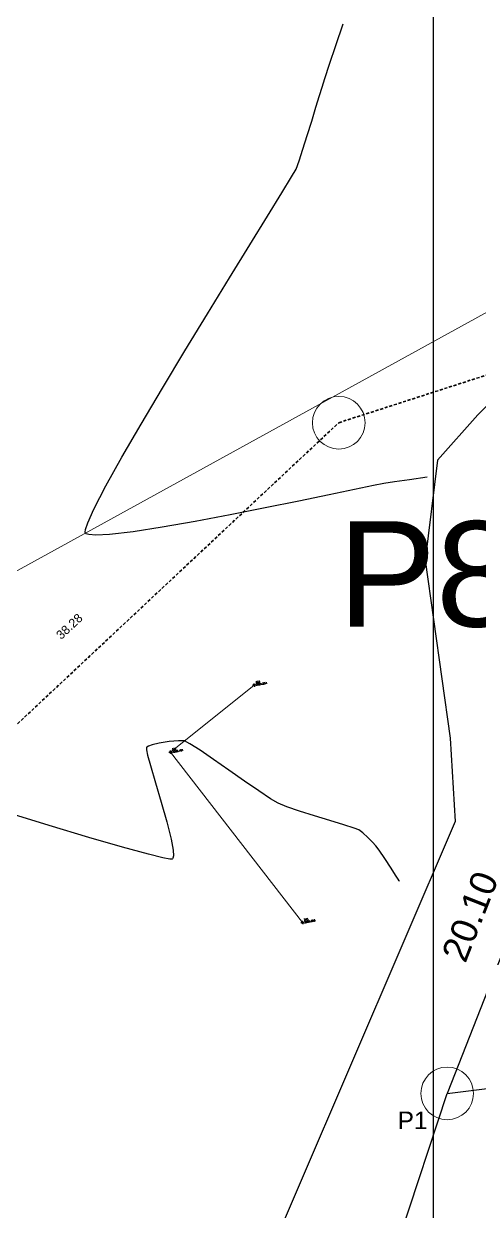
# Model space of a CAD drawing. Header units: millimetres. Extents: x 736950 to 738835, y 8500595 to 8502131.
# Drawn here: x 737976.7 to 738002.6, y 8501223.5 to 8501291.2 of the extents above; entities that cross this region are included whole.
import ezdxf
from ezdxf.enums import TextEntityAlignment as Align

# ---------------------------------------------------------------- set-up
doc = ezdxf.new("R2010")
doc.units = ezdxf.units.MM
doc.linetypes.add('DASHED', pattern=[0.75, 0.5, -0.25])
for name, color, linetype, lineweight in [('CONT-MJR', 80, 'Continuous', 30), ('COTAS', 40, 'Continuous', 5), ('CUADROS', 9, 'Continuous', 20), ('otros', 4, 'Continuous', 5), ('PERIMETRO', 7, 'Continuous', 35), ('pista', 251, 'Continuous', 5), ('saiwite', 5, 'Continuous', 5)]:
    doc.layers.add(name, color=color, linetype=linetype, lineweight=lineweight)
doc.layers.add('Cuadricula Coordenadas', color=5, linetype='Continuous')
doc.styles.add('5mm', font='arial.ttf', dxfattribs={"height": 3})
doc.styles.add('COTAS', font='arial.ttf')
doc.styles.add('CUADROS', font='arial.ttf')
doc.dimstyles.new('Copy of GenDist', dxfattribs={"dimtxt": 0.5, "dimasz": 2, "dimexe": 0.18, "dimexo": 0.0625, "dimgap": 1, "dimtad": 2, "dimzin": 1, "dimdsep": 46, "dimtxsty": 'COTAS', "dimcen": 0.09, "dimse1": 1, "dimse2": 1, "dimsd1": 1, "dimsd2": 1, "dimadec": 0, "dimazin": 0, "dimtfac": 1, "dimtofl": 0, "dimtmove": 0, "dimatfit": 3, "dimfxl": 1, "dimtolj": 1, "dimtzin": 0, "dimarcsym": 0})
doc.dimstyles.new('GenDist', dxfattribs={"dimtxt": 1.5, "dimasz": 2, "dimexe": 0.18, "dimexo": 0.0625, "dimgap": 1, "dimtad": 2, "dimzin": 1, "dimdsep": 46, "dimtxsty": 'COTAS', "dimcen": 0.09, "dimse1": 1, "dimse2": 1, "dimsd1": 1, "dimsd2": 1, "dimadec": 0, "dimazin": 0, "dimtfac": 1, "dimtofl": 0, "dimtmove": 0, "dimatfit": 3, "dimfxl": 1, "dimtolj": 1, "dimtzin": 0, "dimarcsym": 0})

# ---------------------------------------------------------------- blocks, each defined once
blk = doc.blocks.new('*D62')
at = {"layer": 'Defpoints', "color": 0, "transparency": 16777216}
for p in [(738029.5888255009, 8501233.812671212), (738029.7039535842, 8501232.892706668), (738000.7890900598, 8501230.208555859)]:
    blk.add_point(p, dxfattribs=at)
at = {"layer": 'COTAS', "color": 0, "transparency": 16777216, "insert": (738015.6194335412, 8501229.35047952), "char_height": 1.5, "attachment_point": 5, "rotation": 7.133142336630644, "style": 'COTAS'}
blk.add_mtext('\\A1;29.02', dxfattribs=at)
blk = doc.blocks.new('*D70')
at = {"layer": 'Defpoints', "color": 0, "transparency": 16777216}
for p in [(738008.1439534305, 8501248.915011689), (738000.1318112784, 8501230.46697978), (738000.7890900592, 8501230.20855586)]:
    blk.add_point(p, dxfattribs=at)
at = {"layer": 'COTAS', "color": 0, "transparency": 16777216, "insert": (738002.0963756731, 8501240.289663095), "char_height": 1.5, "attachment_point": 5, "rotation": 68.53661420909644, "style": 'COTAS'}
blk.add_mtext('\\A1;20.10', dxfattribs=at)
blk = doc.blocks.new('*D156')
at = {"layer": 'Defpoints', "color": 0, "transparency": 16777216}
for p in [(737994.0800264431, 8501268.986217007), (737994.608746178, 8501268.421881562), (737966.6724460353, 8501242.248666123)]:
    blk.add_point(p, dxfattribs=at)
at = {"layer": 'COTAS', "color": 0, "transparency": 16777216, "insert": (737979.2535155998, 8501256.815791108), "char_height": 0.5, "attachment_point": 5, "rotation": 43.13375550846872, "style": 'COTAS'}
blk.add_mtext('\\A1;38.28', dxfattribs=at)
blk = doc.blocks.new('*D157')
at = {"layer": 'Defpoints', "color": 0, "transparency": 16777216}
for p in [(738169.4913260904, 8501325.639625942), (738169.7309229737, 8501324.89666196), (737994.6087461784, 8501268.421881562)]:
    blk.add_point(p, dxfattribs=at)
at = {"layer": 'COTAS', "color": 0, "transparency": 16777216, "insert": (738081.5449616266, 8501298.596935092), "char_height": 0.5, "attachment_point": 5, "rotation": 17.873882615968956, "style": 'COTAS'}
blk.add_mtext('\\A1;184.00', dxfattribs=at)

msp = doc.modelspace()

# ---------------------------------------------------------------- hatches: boundary and pattern name
at = {"layer": 'pista'}
h = msp.add_hatch(dxfattribs=at)
h.set_pattern_fill('HONEY', color=256, scale=3, angle=9.94991650582834, style=0)
h.set_pattern_definition([(9.94991650582834, (1479841.21072825, -18.49207214638591), (0.4979252195647159, 0.4170677100899267), [0.375, -0.75]), (129.9499165058283, (1479841.21072825, -18.49207214638591), (-0.6101538418184378, 0.222682034283025), [0.3749999999999999, -0.7499999999999998]), (69.94991650582834, (1479841.21072825, -18.49207214638591), (-0.112228622253722, 0.6397497443729518), [-0.75, 0.375])])
h.paths.add_polyline_path([(737744.7999806425, 8501250.923935566), (737743.4751223363, 8501250.754223157), (737756.465848178, 8501242.026572531), (737763.5739612179, 8501242.006896213), (737770.002546867, 8501243.455222024), (737769.8468594846, 8501244.342704736), (737763.4750639071, 8501242.907173423), (737756.7405500773, 8501242.925815564)])
h.paths.add_polyline_path([(737794.2809870465, 8501256.017245878), (737809.7820272583, 8501263.709828075), (737823.391616501, 8501273.483615467), (737837.0791595323, 8501280.557800073), (737851.5530432165, 8501285.77819753), (737870.8510758049, 8501293.050216693, -0.9976846880626209), (737871.0089264096, 8501292.63424804), (737865.2748787645, 8501289.581801567, 0.7845063948290762), (737866.1540430214, 8501286.121818589), (737883.2588851704, 8501291.348365877), (737897.4188924351, 8501296.516943583), (737903.2981396064, 8501301.44146652, -0.5512150924587264), (737904.1219025984, 8501301.177325813), (737906.855912117, 8501297.98174819, 0.5618964424650519), (737910.2738656431, 8501298.536066804), (737914.22079628, 8501308.558674501), (737925.6412323939, 8501300.72656757, 0.340189525830376), (737928.7023693406, 8501300.894137181), (737936.9171069289, 8501306.117412793, -0.358727273887905), (737938.1716059428, 8501305.962964654), (737943.1732157968, 8501301.051021611, 0.3417074120720416), (737946.0555081918, 8501300.709858142), (737955.8779356404, 8501307.072689936), (737971.8320576148, 8501314.464803053), (737988.5677626224, 8501323.411181662), (738023.1375471824, 8501336.282937778), (738044.4246208373, 8501357.728329657), (738061.4456776979, 8501362.208386911), (738078.9085143938, 8501363.070318012), (738112.0997810266, 8501372.051506756), (738118.6561313582, 8501373.365123207), (738128.3493353954, 8501376.976906104), (738155.2251721952, 8501366.826195797), (738176.6167526407, 8501363.543890122), (738193.8053773039, 8501353.328603027), (738204.7313956148, 8501340.877429372), (738207.705198212, 8501335.751671141), (738214.35685511, 8501331.742925933), (738229.9282901662, 8501313.374534177), (738233.5603594936, 8501308.186787868), (738234.53883727, 8501308.358438132), (738230.6417003467, 8501313.924784988), (738214.9478837823, 8501332.43754055), (738208.3676942562, 8501336.403214611), (738205.4657963786, 8501341.405035153), (738194.387784551, 8501354.029418997), (738176.9261677533, 8501364.406946706), (738155.4549153853, 8501367.70147717), (738128.3514754312, 8501377.93815071), (738118.4090486554, 8501374.233504975), (738111.8936108743, 8501372.928085677), (738078.7671659255, 8501363.964436961), (738061.3074614278, 8501363.102660457), (738043.958527311, 8501358.536303693), (738022.6381405202, 8501337.057350922), (737988.196920163, 8501324.233464561), (737971.4304040315, 8501315.270615296), (737955.4419368334, 8501307.862588815), (737945.5806043665, 8501301.47455489, -0.3391433520832071), (737943.8038299843, 8501301.693147572), (737938.8116631231, 8501306.59581691, 0.3560082385246841), (737936.4342009705, 8501306.876887502), (737928.158540546, 8501301.61487459, -0.3502196171718997), (737926.1502499409, 8501301.468794718), (737914.5128481541, 8501309.44969617, 0.4302069892023044), (737913.4330382891, 8501309.014522241), (737909.4507249827, 8501298.90206584, -0.5704007069138802), (737907.5397775185, 8501298.566836312), (737904.9064502402, 8501301.644734057, 0.4931454261128044), (737902.7202336333, 8501302.131411942), (737896.9620044216, 8501297.308254998), (737882.9728831241, 8501292.20205278), (737866.0373022418, 8501287.027224885, -0.7384715771871906), (737865.6977918843, 8501288.787355538), (737871.5108758068, 8501291.881875956, 0.9119586051647783), (737870.5337161538, 8501293.892406015), (737851.2416702455, 8501286.62264278), (737836.7183275839, 8501281.384406622), (737822.9200107896, 8501274.252970394), (737809.3164408724, 8501264.483505804), (737793.8201376351, 8501256.79327439), (737778.9884914039, 8501246.402265295), (737769.846859484, 8501244.34270474), (737770.0025468671, 8501243.455222024), (737779.3594973255, 8501245.563292695)])
h.paths.add_polyline_path([(738260.5182952256, 8501271.251537092), (738234.538837269, 8501308.358438132), (738233.56035949, 8501308.186787868), (738259.6897886079, 8501270.86568047), (738269.3749442189, 8501234.589470252), (738274.5057655985, 8501215.583008338), (738279.7983711922, 8501189.602392923), (738280.7089290785, 8501189.641305126), (738275.382018582, 8501215.790318219), (738270.2441657205, 8501234.822827347)])

# ---------------------------------------------------------------- linework, layer by layer
at = {"flags": 128}
for points, elevation in [([(738030.8396443969, 8501276.577059833), (738006.8866294394, 8501273.186901364), (738002.5324350423, 8501268.866879543), (738000.2453062437, 8501266.297360843), (737999.5305788356, 8501260.587317174), (738000.9600336516, 8501250.451990865), (738001.242830539, 8501245.695179265), (737989.3094694354, 8501217.888659943)], 3580.605), ([(738000.7890900598, 8501230.208555857), (738029.588825501, 8501233.812671212), (738034.6118403093, 8501243.19169271), (738046.4058552769, 8501247.91959414), (738043.6240509739, 8501267.757492185), (738031.1711735048, 8501270.275454208), (738021.2279403642, 8501269.844095064), (738013.0310546942, 8501265.938531045), (738009.7742753145, 8501257.944618355), (738008.1439534305, 8501248.915011689), (738000.7890900598, 8501230.208555857)], 3586.392), ([(737995.4290448043, 8501213.941976836), (738000.7890900598, 8501230.208555857)], 3587.51)]:
    msp.add_lwpolyline(points, dxfattribs=dict(at, elevation=elevation))
at = {"linetype": 'Continuous', "extrusion": (0.9849591664230046, 0.172787269436437, 0)}
for points, elevation in [([(8245872.392062788, 0), (8245872.192062789, 0)], 2195798.182162655), ([(8245869.450062787, 0), (8245869.250062788, 0)], 2195792.827162655), ([(8245858.590062788, 0), (8245858.390062789, 0)], 2195798.553162654)]:
    msp.add_lwpolyline(points, dxfattribs=dict(at, elevation=elevation))
at = {"linetype": 'Continuous', "extrusion": (-0.172787269436437, 0.9849591664230046, 0)}
for points, elevation in [([(-2195798.282162655, 0), (-2195798.082162654, 0)], 8245872.292062786), ([(-2195792.927162654, 0), (-2195792.727162655, 0)], 8245869.350062788), ([(-2195798.653162654, 0), (-2195798.453162654, 0)], 8245858.490062788)]:
    msp.add_lwpolyline(points, dxfattribs=dict(at, elevation=elevation))
at = {"linetype": 'Continuous'}
for centre in [(737989.789668974, 8501253.47135009), (737985.0235527843, 8501249.648324396), (737992.5398987173, 8501239.941047754)]:
    msp.add_circle(centre, 0.05, dxfattribs=at)
at = {"layer": 'CONT-MJR'}
for points, elevation in [([(737994.4381414882, 8501289.922695812), (737994.8519868868, 8501291.15385314)], 3580), ([(737994.0845800452, 8501288.849450106), (737994.4381414882, 8501289.922695812)], 3580), ([(737993.816291325, 8501288.027318038), (737994.0845800452, 8501288.849450106)], 3580), ([(737993.0643207668, 8501285.612570131), (737993.3007357984, 8501286.400751008)], 3580), ([(737992.5699100065, 8501284.002559124), (737992.814464098, 8501284.786908712)], 3580), ([(737992.3494027063, 8501283.338313743), (737992.5699100065, 8501284.002559124)], 3580), ([(737992.171686412, 8501282.872964947), (737992.3494027063, 8501283.338313743)], 3580), ([(737989.5430786737, 8501278.556825586), (737990.5560872143, 8501280.197499568)], 3580), ([(737988.3825324778, 8501276.675362559), (737989.5430786737, 8501278.556825586)], 3580), ([(737985.8341073223, 8501272.510798298), (737987.1282686777, 8501274.63329272)], 3580), ([(737984.5538684614, 8501270.388061525), (737985.8341073223, 8501272.510798298)], 3580), ([(737983.341372145, 8501268.345264632), (737984.5538684614, 8501270.388061525)], 3580), ([(737982.250438423, 8501266.462589849), (737983.341372145, 8501268.345264632)], 3580), ([(737997.7890928125, 8501265.047234228), (737997.172764702, 8501264.955321703)], 3580), ([(737999.6460719985, 8501265.316792168), (737998.6394957546, 8501265.171732927)], 3580), ([(737996.5839261428, 8501264.84431182), (737995.5145343698, 8501264.624099478)], 3580), ([(737997.172764702, 8501264.955321703), (737996.5839261428, 8501264.84431182)], 3580), ([(737992.3302464663, 8501263.960084053), (737990.4134279775, 8501263.568289297)], 3580), ([(737994.0636282043, 8501264.32068883), (737992.3302464663, 8501263.960084053)], 3580), ([(737984.5527402111, 8501262.465806821), (737982.8925629258, 8501262.2092938)], 3580), ([(737980.178730471, 8501262.136756431), (737980.1624962547, 8501262.18251241)], 3580), ([(737980.3686773557, 8501262.046404306), (737980.2187475606, 8501262.099842701)], 3580), ([(737981.5441429933, 8501262.05161162), (737980.7564264291, 8501262.014098877)], 3580), ([(737982.8925629258, 8501262.2092938), (737981.5441429933, 8501262.05161162)], 3580), ([(737985.4754549786, 8501250.30181923), (737984.9474956383, 8501250.255164407)], 3585), ([(737983.6492774918, 8501249.914218051), (737983.6421934989, 8501249.887229998)], 3585), ([(737983.6421934989, 8501249.887229998), (737983.6510507896, 8501249.775307251)], 3585), ([(737983.6742249149, 8501249.941126518), (737983.6492774918, 8501249.914218051)], 3585), ([(737983.7635854268, 8501249.994560214), (737983.6742249149, 8501249.941126518)], 3585), ([(737983.9799585203, 8501250.071993118), (737983.7635854268, 8501249.994560214)], 3585), ([(737987.466476616, 8501249.231705584), (737986.7002021272, 8501249.756126817)], 3585), ([(737984.164651344, 8501247.90901338), (737984.4935393211, 8501246.801033119)], 3585), ([(737984.4935393211, 8501246.801033119), (737984.8095813163, 8501245.685440393)], 3585), ([(737991.6438738749, 8501246.543420965), (737991.1582735848, 8501246.738227446)], 3585), ([(737978.1053876381, 8501245.474903928), (737975.5713472072, 8501246.251812965)], 3585), ([(737980.3672721289, 8501244.797513679), (737978.1053876381, 8501245.474903928)], 3585), ([(737994.8928857, 8501245.513031486), (737994.1052318205, 8501245.753975214)], 3585), ([(737995.7572232746, 8501245.227435835), (737995.4803146303, 8501245.328463666)], 3585), ([(737983.7623762412, 8501243.837871172), (737982.2789514175, 8501244.243787624)], 3585), ([(737985.0579407332, 8501244.689541329), (737985.1710466174, 8501244.064551232)], 3585), ([(737984.9710976979, 8501243.563881127), (737984.5883237812, 8501243.635786638)], 3585), ([(737985.1042064273, 8501243.556773895), (737984.9710976979, 8501243.563881127)], 3585), ([(737985.1593891691, 8501243.604912207), (737985.1322654447, 8501243.566048704)], 3585), ([(737998.0543393723, 8501242.327187052), (737997.9920904291, 8501242.422422914)], 3585), ([(737998.0731477077, 8501242.29868139), (737998.0543393723, 8501242.327187052)], 3585)]:
    msp.add_lwpolyline(points, dxfattribs=dict(at, elevation=elevation))
at = {"layer": 'CONT-MJR', "extrusion": (0.9494227754971819, -0.314000626380311, 0), "elevation": -1968741.628254236}
msp.add_lwpolyline([(8303046.491507091, 3580.000000000002), (8303046.994777522, 3580.000000000002)], dxfattribs=at)
at = {"layer": 'CONT-MJR', "extrusion": (0.9520121230104256, -0.3060603169984348, 0), "elevation": -1899327.852923086}
msp.add_lwpolyline([(8319198.88043552, 3580.00000000001), (8319199.38131429, 3580.00000000001)], dxfattribs=at)
at = {"layer": 'CONT-MJR', "extrusion": (0.9567787485308648, -0.2908168261289439, 0), "elevation": -1766220.822377404}
msp.add_lwpolyline([(8348471.03283742, 3580.00000000001), (8348471.735097962, 3580.00000000001)], dxfattribs=at)
at = {"layer": 'CONT-MJR', "extrusion": (0.9571349361065785, -0.2896423899988673, 0), "elevation": -1755973.738422042}
msp.add_lwpolyline([(8350630.673925071, 3580), (8350631.536563545, 3580)], dxfattribs=at)
at = {"layer": 'CONT-MJR', "extrusion": (0.8702603044529444, -0.4925921258947087, 0), "elevation": -3545419.711210375}
msp.add_lwpolyline([(7761857.651617841, 3580), (7761858.154011742, 3580)], dxfattribs=at)
at = {"layer": 'CONT-MJR', "extrusion": (0.8552900224216924, -0.5181495706317827, 0), "elevation": -3773738.71449858}
msp.add_lwpolyline([(7653451.169784486, 3580.000000000009), (7653452.243746744, 3580.000000000009)], dxfattribs=at)
at = {"layer": 'CONT-MJR', "extrusion": (0.8517948182735025, -0.5238755458717375, 0), "elevation": -3824996.27246381}
msp.add_lwpolyline([(7627961.626339647, 3580), (7627963.1756596, 3580)], dxfattribs=at)
at = {"layer": 'CONT-MJR', "extrusion": (0.8521039988852908, -0.5233725012681661, 0), "elevation": -3820491.585670412}
msp.add_lwpolyline([(7630212.279876505, 3580), (7630214.67637956, 3580)], dxfattribs=at)
at = {"layer": 'CONT-MJR', "extrusion": (0.8734512495985967, -0.486911608584813, 0), "elevation": -3494773.809480723}
msp.add_lwpolyline([(7784772.059264802, 3580.00000000001), (7784773.939587764, 3580.00000000001)], dxfattribs=at)
at = {"layer": 'CONT-MJR', "extrusion": (0.1448555523283627, -0.9894528129019823, 0), "elevation": -8304697.536855062}
msp.add_lwpolyline([(1961670.291708159, 3580.000000000012), (1961669.432240247, 3580.000000000012)], dxfattribs=at)
at = {"layer": 'CONT-MJR', "extrusion": (0.8875000292363001, -0.4608076584710441, 0), "elevation": -3262489.479559204}
msp.add_lwpolyline([(7884938.737968459, 3580), (7884940.227415026, 3580)], dxfattribs=at)
at = {"layer": 'CONT-MJR', "extrusion": (0.2046903327613954, -0.9788267812407001, 0), "elevation": -8170204.941036273}
msp.add_lwpolyline([(2462496.458861355, 3580.000000000013), (2462494.976570317, 3580.000000000013)], dxfattribs=at)
at = {"layer": 'CONT-MJR', "extrusion": (0.9118807667083711, -0.4104551952495589, 0), "elevation": -2816437.409471617}
msp.add_lwpolyline([(8055045.82047786, 3580.000000000013), (8055046.668038562, 3580.000000000013)], dxfattribs=at)
at = {"layer": 'CONT-MJR', "extrusion": (0.1860461846183444, -0.9825410002584916, 0), "elevation": -8215539.691413858}
msp.add_lwpolyline([(2306731.450171959, 3580.000000000013), (2306729.428296505, 3580.000000000013)], dxfattribs=at)
at = {"layer": 'CONT-MJR', "extrusion": (0.1945781943168031, -0.9808870099539562, 0), "elevation": -8195182.160261868}
msp.add_lwpolyline([(2378045.724531007, 3580), (2378043.684320055, 3580)], dxfattribs=at)
at = {"layer": 'CONT-MJR', "extrusion": (0.9967196304152082, -0.08093193649586564, 0), "elevation": 47535.70372722368}
msp.add_lwpolyline([(8533101.064262908, 3580), (8533101.221047334, 3580)], dxfattribs=at)
at = {"layer": 'CONT-MJR', "extrusion": (0.9511803401769086, -0.3086356435360968, 0), "elevation": -1921840.33872293}
msp.add_lwpolyline([(8314000.589621446, 3580.000000000003), (8314000.99614657, 3580.000000000003)], dxfattribs=at)
at = {"layer": 'CONT-MJR', "extrusion": (0.1731879455560562, -0.9848887934757267, 0), "elevation": -8244988.104427781}
msp.add_lwpolyline([(2199150.798469694, 3580), (2199148.896837926, 3580)], dxfattribs=at)
at = {"layer": 'CONT-MJR', "extrusion": (0.6780309206795481, 0.7350333806042039, 0), "elevation": 6749084.827810476}
msp.add_lwpolyline([(5221678.473489447, 3580), (5221678.527931992, 3580)], dxfattribs=at)
at = {"layer": 'CONT-MJR', "extrusion": (-0.08302762809652911, -0.996547245730309, 0), "elevation": -8533182.03716892}
msp.add_lwpolyline([(29593.06936097576, 3580.000000000013), (29592.6802684617, 3580.000000000013)], dxfattribs=at)
at = {"layer": 'CONT-MJR', "extrusion": (0.2289476836006396, -0.9734387285155145, 0), "elevation": -8106486.33812753}
msp.add_lwpolyline([(2664724.106081241, 3585), (2664723.698808238, 3585)], dxfattribs=at)
at = {"layer": 'CONT-MJR', "extrusion": (0.15555121818309, -0.9878278283799038, 0), "elevation": -8282977.120489426}
msp.add_lwpolyline([(2051381.901331801, 3585.000000000003), (2051381.323213037, 3585.000000000003)], dxfattribs=at)
at = {"layer": 'CONT-MJR', "extrusion": (-0.03232926975558323, -0.9994772725365348, 0), "elevation": -8520664.996324366}
msp.add_lwpolyline([(462760.8448326772, 3585), (462760.4959120731, 3585)], dxfattribs=at)
at = {"layer": 'CONT-MJR', "extrusion": (0.4681285199609622, 0.8836603922317439, 0), "elevation": 7857690.377829549}
msp.add_lwpolyline([(3327548.533892356, 3585.000000000006), (3327548.873459646, 3585.000000000006)], dxfattribs=at)
at = {"layer": 'CONT-MJR', "extrusion": (0.5460978322564358, 0.8377214081094154, 0), "elevation": 7524691.853606847}
msp.add_lwpolyline([(4024286.805632065, 3585), (4024287.493147944, 3585)], dxfattribs=at)
at = {"layer": 'CONT-MJR', "extrusion": (0.9774480626480366, 0.2111759570254151, 0), "elevation": 2516600.247198124}
msp.add_lwpolyline([(8153685.71918137, 3585.000000000013), (8153685.414843985, 3585.000000000013)], dxfattribs=at)
at = {"layer": 'CONT-MJR', "extrusion": (0.9647823428118553, 0.2630494839349963, 0), "elevation": 2948242.94576967}
msp.add_lwpolyline([(8007729.152584807, 3585.000000000003), (8007728.535079491, 3585.000000000003)], dxfattribs=at)
at = {"layer": 'CONT-MJR', "extrusion": (0.9591777677375734, 0.2828038363918817, 0), "elevation": 3112043.526463403}
msp.add_lwpolyline([(7945504.253866103, 3585.000000000006), (7945503.239391313, 3585.000000000006)], dxfattribs=at)
at = {"layer": 'CONT-MJR', "extrusion": (0.5710184192357989, 0.8209372478414229, 0), "elevation": 7400396.584013711}
msp.add_lwpolyline([(4248527.437109666, 3585.00000000001), (4248528.498147301, 3585.00000000001)], dxfattribs=at)
at = {"layer": 'CONT-MJR', "extrusion": (0.5713704347801609, 0.8206922847566742, 0), "elevation": 7398573.875292474}
msp.add_lwpolyline([(4251699.703905921, 3585), (4251700.788672115, 3585)], dxfattribs=at)
at = {"layer": 'CONT-MJR', "extrusion": (0.5663744095244668, 0.8241480620833928, 0), "elevation": 7424265.282580104}
msp.add_lwpolyline([(4206675.928003376, 3585.000000000013), (4206676.927722146, 3585.000000000013)], dxfattribs=at)
at = {"layer": 'CONT-MJR', "extrusion": (-0.5522039129167947, -0.8337090850886664, 0), "elevation": -7495088.21940162}
msp.add_lwpolyline([(-4079152.284078285, 3585), (-4079153.090134553, 3585)], dxfattribs=at)
at = {"layer": 'CONT-MJR', "extrusion": (-0.5082811668701794, -0.8611911840033483, 0), "elevation": -7696305.75106587}
msp.add_lwpolyline([(-3685472.132579922, 3585), (-3685472.637182963, 3585)], dxfattribs=at)
at = {"layer": 'CONT-MJR', "extrusion": (-0.3219700683096041, -0.9467498482242862, 0), "elevation": -8286165.094691033}
msp.add_lwpolyline([(-2038452.686051618, 3585), (-2038453.453473653, 3585)], dxfattribs=at)
at = {"layer": 'CONT-MJR', "extrusion": (-0.3026504973243914, -0.9531016086804696, 0), "elevation": -8325905.278757283}
msp.add_lwpolyline([(-1869523.804613264, 3585.00000000001), (-1869524.704011348, 3585.00000000001)], dxfattribs=at)
at = {"layer": 'CONT-MJR', "extrusion": (0.9702834000088895, 0.2419713281923899, 0), "elevation": 2773112.119991309}
msp.add_lwpolyline([(8070046.403419808, 3585.000000000011), (8070045.377019621, 3585.000000000011)], dxfattribs=at)
at = {"layer": 'CONT-MJR', "extrusion": (-0.2942150374946519, -0.9557392488079689, 0), "elevation": -8342103.194177821}
msp.add_lwpolyline([(-1795864.406498099, 3585), (-1795865.324722909, 3585)], dxfattribs=at)
at = {"layer": 'CONT-MJR', "extrusion": (-0.2997487000255695, -0.9540181952316117, 0), "elevation": -8331555.911331139}
msp.add_lwpolyline([(-1844176.119586581, 3585.000000000006), (-1844176.735328433, 3585.000000000006)], dxfattribs=at)
at = {"layer": 'CONT-MJR', "extrusion": (-0.2782181113574304, -0.9605179240975696, 0), "elevation": -8370917.509154422}
msp.add_lwpolyline([(-1656354.91109561, 3585), (-1656356.90135445, 3585)], dxfattribs=at)
at = {"layer": 'CONT-MJR', "extrusion": (0.6126242540797765, 0.790374293175833, 0), "elevation": 7171279.788031973}
msp.add_lwpolyline([(4624775.870679559, 3585), (4624776.141225032, 3585)], dxfattribs=at)
at = {"layer": 'CONT-MJR', "extrusion": (0.674596366366418, 0.7381867937624094, 0), "elevation": 6773356.235546836}
msp.add_lwpolyline([(5190129.757466777, 3585.000000000013), (5190130.148525628, 3585.000000000013)], dxfattribs=at)
at = {"layer": 'CONT-MJR', "extrusion": (0.7012040793902989, 0.712960615354315, 0), "elevation": 6578538.710276061}
msp.add_lwpolyline([(5434944.872088775, 3585), (5434945.264707147, 3585)], dxfattribs=at)
at = {"layer": 'CONT-MJR', "extrusion": (0.9987228000428214, 0.05052493121842395, 0), "elevation": 1166567.388050244}
msp.add_lwpolyline([(8453099.625988675, 3585.000000000003), (8453099.299779676, 3585.000000000003)], dxfattribs=at)
at = {"layer": 'CONT-MJR', "extrusion": (0.7298115810620546, 0.6836483424595604, 0), "elevation": 6350460.148126967}
msp.add_lwpolyline([(5699776.320575481, 3585.00000000001), (5699776.594946152, 3585.00000000001)], dxfattribs=at)
at = {"layer": 'CONT-MJR', "extrusion": (0.8142130216875404, 0.5805662368020079, 0), "elevation": 5536421.969625305}
msp.add_lwpolyline([(6493367.523636294, 3585.000000000013), (6493367.845101034, 3585.000000000013)], dxfattribs=at)
at = {"layer": 'CONT-MJR', "extrusion": (0.8313886218033192, 0.5556914247457644, 0), "elevation": 5337630.661252664}
msp.add_lwpolyline([(6657738.454184245, 3585), (6657739.026638069, 3585)], dxfattribs=at)
at = {"layer": 'CONT-MJR', "extrusion": (-0.2376597687904041, -0.9713484618294775, 0), "elevation": -8433059.1758909}
msp.add_lwpolyline([(-1303563.402189782, 3585.000000000006), (-1303564.252500019, 3585.000000000006)], dxfattribs=at)
at = {"layer": 'CONT-MJR', "extrusion": (0.3138453360300966, -0.9494741202645578, 0), "elevation": -7840097.564207772}
msp.add_lwpolyline([(3368773.42788631, 3585.000000000013), (3368773.398334145, 3585.000000000013)], dxfattribs=at)
at = {"layer": 'CONT-MJR', "extrusion": (0.9786073876077173, -0.2057366785957208, 0), "elevation": -1026819.89428465}
msp.add_lwpolyline([(8471210.54793819, 3585.000000000011), (8471210.411165612, 3585.000000000011)], dxfattribs=at)
at = {"layer": 'CONT-MJR', "extrusion": (0.835953269239893, 0.5488006301446229, 0), "elevation": 5282419.035029522}
msp.add_lwpolyline([(6701628.366408501, 3585.00000000001), (6701629.021262375, 3585.00000000001)], dxfattribs=at)
at = {"layer": 'CONT-MJR', "extrusion": (0.8376456513541666, 0.5462140265202409, 0), "elevation": 5261678.662901614}
msp.add_lwpolyline([(6717924.155516501, 3585.00000000001), (6717924.625318384, 3585.00000000001)], dxfattribs=at)
at = {"layer": 'CONT-MJR', "extrusion": (0.8379405663490347, 0.5457614930229682, 0), "elevation": 5258049.212468437}
msp.add_lwpolyline([(6720765.004104281, 3585.000000000013), (6720765.268194269, 3585.000000000013)], dxfattribs=at)
at = {"layer": 'COTAS'}
for centre in [(737994.6087461784, 8501268.421881562), (738000.7890900599, 8501230.208555859)]:
    msp.add_circle(centre, 1.5, dxfattribs=at)
at = {"layer": 'Cuadricula Coordenadas', "color": 8}
msp.add_line((738000, 8500595.507225098), (738000, 8502130.641312933), dxfattribs=at)
at = {"layer": 'otros'}
for p, q in [((737989.789668974, 8501253.47135009), (737985.0235527843, 8501249.648324396)), ((737985.0235527843, 8501249.648324396), (737992.5398987173, 8501239.941047754))]:
    msp.add_line(p, q, dxfattribs=at)
at = {"layer": 'PERIMETRO', "linetype": 'DASHED', "ltscale": 0.35}
msp.add_lwpolyline([(737683.200969866, 8501281.329551859), (737744.6024409891, 8501182.423775388), (737752.754863814, 8501178.840202238), (737760.1534312089, 8501181.935448542), (737818.0712830903, 8501217.512164854), (737892.6513328891, 8501224.540148428), (737966.6724460352, 8501242.248666123), (737994.6087461784, 8501268.421881564), (738169.7309229737, 8501324.89666196), (738221.1104446506, 8501260.626977284), (738220.501630505, 8501242.23256058), (738236.8284346196, 8501144.032219619), (738320.8206677334, 8501132.278902221)], dxfattribs=at)
at = {"layer": 'saiwite'}
msp.add_line((737964.6468625638, 8501253.590789696), (738003.6707631473, 8501275.062576493), dxfattribs=at)

# ---------------------------------------------------------------- texts
at = {"color": 2, "char_height": 0.1, "width": 0.4, "attachment_point": 1, "rotation": 9.94991650582834, "style": '5mm'}
for s, insert in [('\\Ftxt.shx;\\W1.0000000000;\\T1.0000000000;\\o\\l333', (737989.8553353095, 8501253.67577106)), ('\\Ftxt.shx;\\W1.0000000000;\\T1.0000000000;\\o\\l334', (737985.0892191199, 8501249.852745363)), ('\\Ftxt.shx;\\W1.0000000000;\\T1.0000000000;\\o\\l335', (737992.6055650528, 8501240.145468721))]:
    msp.add_mtext(s, dxfattribs=dict(at, insert=insert))
at = {"color": 1, "char_height": 0.1, "attachment_point": 1, "rotation": 9.94991650582834, "style": '5mm'}
for s, insert, width in [('\\Ftxt.shx;\\W1.0000000000;\\T1.0000000000;\\o\\l3584.054', (737989.8795255274, 8501253.537876775), 0.8166666666666668), ('\\Ftxt.shx;\\W1.0000000000;\\T1.0000000000;\\o\\l3585.191', (737985.1134093377, 8501249.71485108), 0.7666666666666666), ('\\Ftxt.shx;\\W1.0000000000;\\T1.0000000000;\\o\\l3585.955', (737992.6297552707, 8501240.007574437), 0.8333333333333334)]:
    msp.add_mtext(s, dxfattribs=dict(at, insert=insert, width=width))
at = {"layer": 'CUADROS', "style": 'CUADROS'}
for s, height, p in [('P8', 6, (737999.6847033704, 8501259.805927837)), ('P1', 1, (737998.8146354158, 8501228.67508631))]:
    msp.add_text(s, height=height, dxfattribs=at).set_placement(p, align=Align.MIDDLE_CENTER)

# ---------------------------------------------------------------- dimensions: what is measured, and where the dimension line sits
at = {"layer": 'COTAS'}
for p1, p2, distance, picture, middle in [((737994.6087461784, 8501268.421881562), (738169.7309229737, 8501324.89666196), 0.7806421370546339, '*D157', (738081.5449616266, 8501298.596935092)), ((737966.6724460353, 8501242.248666123), (737994.6087461784, 8501268.421881562), 0.77331691624287, '*D156', (737979.2535155998, 8501256.815791108))]:
    dim = msp.add_aligned_dim(p1=p1, p2=p2, distance=distance, dimstyle='Copy of GenDist', dxfattribs=at)
    dim.commit()
    dim.dimension.update_dxf_attribs({"geometry": picture, "text_midpoint": middle})
for base, p1, p2, angle, picture, middle in [((738000.1318112784, 8501230.46697978), (738008.1439534305, 8501248.915011689), (738000.7890900599, 8501230.208555859), 248.53661420909643, '*D70', (738003.7397756008, 8501239.643523492)), ((738029.7039535842, 8501232.892706668), (738000.7890900599, 8501230.208555859), (738029.588825501, 8501233.812671212), 7.133142336630643, '*D62', (738015.4001571217, 8501231.102671737))]:
    dim = msp.add_linear_dim(base=base, p1=p1, p2=p2, angle=angle, dimstyle='GenDist', dxfattribs=at)
    dim.commit()
    dim.dimension.update_dxf_attribs({"geometry": picture, "text_midpoint": middle, "dimtype": 161})

doc.saveas('drawing.dxf')
